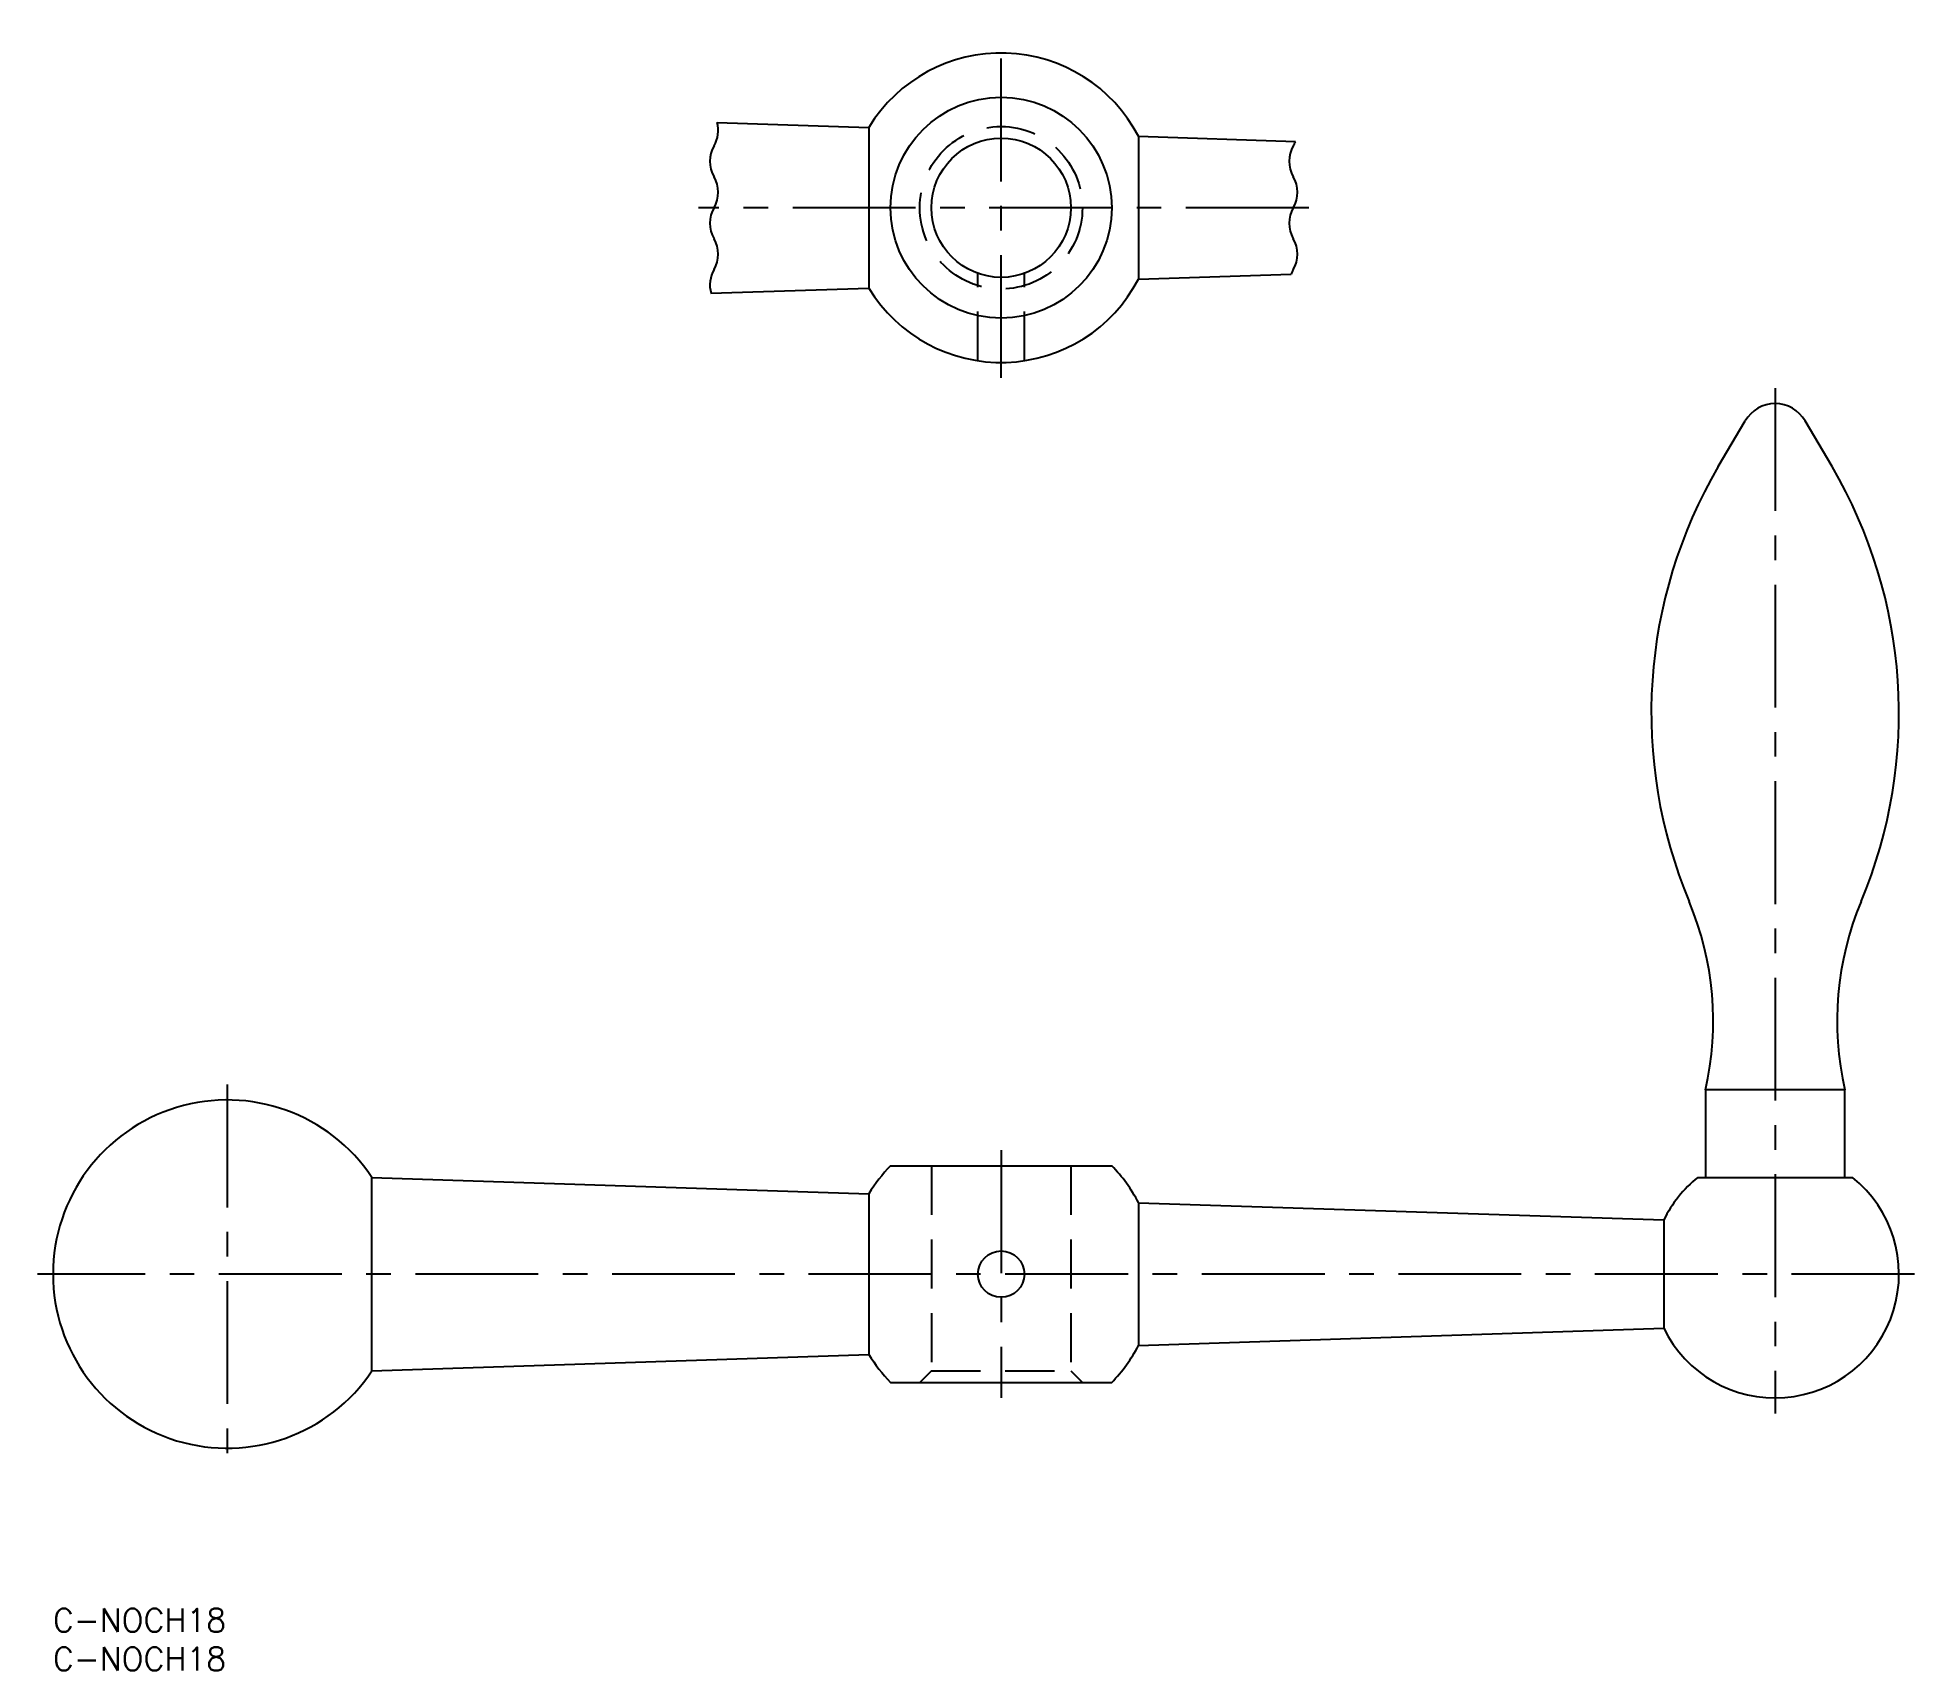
# Model space of a CAD drawing. Extents: x -2 to 240, y -8 to 203.
import ezdxf

# ---------------------------------------------------------------- set-up
doc = ezdxf.new("R2010")
doc.units = 0
doc.header["$LTSCALE"] = 0.5
doc.linetypes.add('CENTER', pattern=[50.8, 31.75, -6.35, 6.35, -6.35])
doc.linetypes.add('DASHED', pattern=[19.05, 12.7, -6.35])
doc.layers.get('0').update_dxf_attribs({"linetype": 'CONTINUOUS'})
doc.layers.add('CENTER', color=1, linetype='CENTER')
doc.styles.get("Standard").update_dxf_attribs({"font": 'txt.shx', "height": 3, "bigfont": 'bigfont.shx'})

# ---------------------------------------------------------------- blocks, each defined once
blk = doc.blocks.new('*U13')
at = {"color": 7, "linetype": 'CONTINUOUS'}
blk.add_text('C-NOCH18', height=3, dxfattribs=at).set_placement((0, -3))
blk = doc.blocks.new('*U14')
at = {"color": 7, "linetype": 'CONTINUOUS'}
blk.add_text('C-NOCH18', height=3, dxfattribs=at).set_placement((0, -8))

msp = doc.modelspace()

# ---------------------------------------------------------------- linework, layer by layer
at = {"color": 7, "linetype": 'CONTINUOUS'}
for p, q in [((85.81, 192.08), (105.41, 191.43)), ((105.41, 191.43), (105.41, 170.66)), ((140.24, 190.29), (160.51, 189.62)), ((140.24, 190.29), (140.24, 171.81)), ((140.24, 171.81), (159.96, 172.46)), ((85.01, 169.99), (105.41, 170.66)), ((215.15, 147.59), (218.62, 153.5)), ((229.85, 147.59), (226.38, 153.5)), ((231.5, 67.04), (213.5, 67.04)), ((213.5, 67.04), (213.5, 55.73)), ((231.5, 55.73), (231.5, 67.04)), ((108.22, 57.23), (136.78, 57.23)), ((41.21, 55.73), (105.41, 53.61)), ((41.21, 30.73), (41.21, 55.73)), ((105.41, 53.61), (105.41, 32.84)), ((212.51, 55.73), (232.49, 55.73)), ((140.24, 52.46), (208.11, 50.23)), ((140.24, 52.46), (140.24, 33.99)), ((208.11, 50.23), (208.11, 36.23)), ((140.24, 33.99), (208.11, 36.23)), ((41.21, 30.73), (105.41, 32.84)), ((108.22, 29.23), (136.78, 29.23))]:
    msp.add_line(p, q, dxfattribs=at)
at = {"color": 3, "linetype": 'DASHED'}
for p, q in [((119.5, 161.27), (119.5, 172.56)), ((125.5, 161.27), (125.5, 172.56)), ((113.5, 57.23), (113.5, 30.73)), ((131.5, 57.23), (131.5, 30.73)), ((113.5, 30.73), (112, 29.23)), ((113.5, 30.73), (131.5, 30.73)), ((131.5, 30.73), (133, 29.23))]:
    msp.add_line(p, q, dxfattribs=at)
at = {"color": 7, "linetype": 'CONTINUOUS'}
for centre, radius in [((122.5, 181.05), 14.28), ((122.5, 181.05), 9), ((122.5, 43.23), 3)]:
    msp.add_circle(centre, radius, dxfattribs=at)
at = {"color": 3, "linetype": 'DASHED'}
msp.add_circle((122.5, 181.05), 10.5, dxfattribs=at)
at = {"color": 7, "linetype": 'CONTINUOUS'}
for centre, radius, start, end in [((122.5, 181.05), 20, 27.5053, 148.7199), ((122.5, 181.05), 20, 211.2801, 332.4947), ((222.5, 151.23), 4.5, 30.3804, 149.6196), ((269.5, 115.73), 63, 149.6196, 202.7309), ((175.5, 115.73), 63, 337.2691, 30.3804), ((174.5, 75.93), 40, 347.1614, 22.7309), ((270.5, 75.93), 40, 157.2691, 192.8386), ((22.5, 43.23), 22.5, 33.749, 326.251), ((122.5, 43.23), 20, 135.573, 148.7199), ((122.5, 43.23), 20, 27.5053, 44.427), ((222.5, 43.23), 16, 205.9445, 51.3752), ((222.5, 43.23), 16, 128.6248, 154.0555), ((122.5, 43.23), 20, 315.573, 332.4947), ((122.5, 43.23), 20, 211.2801, 224.427)]:
    msp.add_arc(centre, radius, start, end, dxfattribs=at)
at = {"color": 3, "linetype": 'CONTINUOUS'}
for centre, start, end in [((81.94, 191.05), 330, 14.9262), ((156.78, 191.05), 330, 339.0323), ((88.87, 187.05), 150, 210), ((163.7, 187.05), 150, 210), ((81.94, 183.05), 330, 30), ((156.78, 183.05), 330, 30), ((88.87, 179.05), 150, 210), ((163.7, 179.05), 150, 210), ((81.94, 175.05), 330, 30), ((156.78, 175.05), 330, 30), ((88.87, 171.05), 150, 195.3148), ((163.7, 171.05), 150, 159.3095)]:
    msp.add_arc(centre, 4, start, end, dxfattribs=at)
at = {"layer": 'CENTER', "color": 1, "linetype": 'CENTER'}
for p, q in [((122.5, 159.05), (122.5, 203.05)), ((162.24, 181.05), (83.41, 181.05)), ((222.5, 157.73), (222.5, 25.23)), ((22.5, 67.73), (22.5, 18.73)), ((122.5, 59.23), (122.5, 27.23)), ((240.5, 43.23), (-2, 43.23))]:
    msp.add_line(p, q, dxfattribs=at)

# ---------------------------------------------------------------- block references
at = {"color": 7, "linetype": 'CONTINUOUS'}
for name in ['*U13', '*U14']:
    msp.add_blockref(name, (0, 0), dxfattribs=at)

doc.saveas('drawing.dxf')
